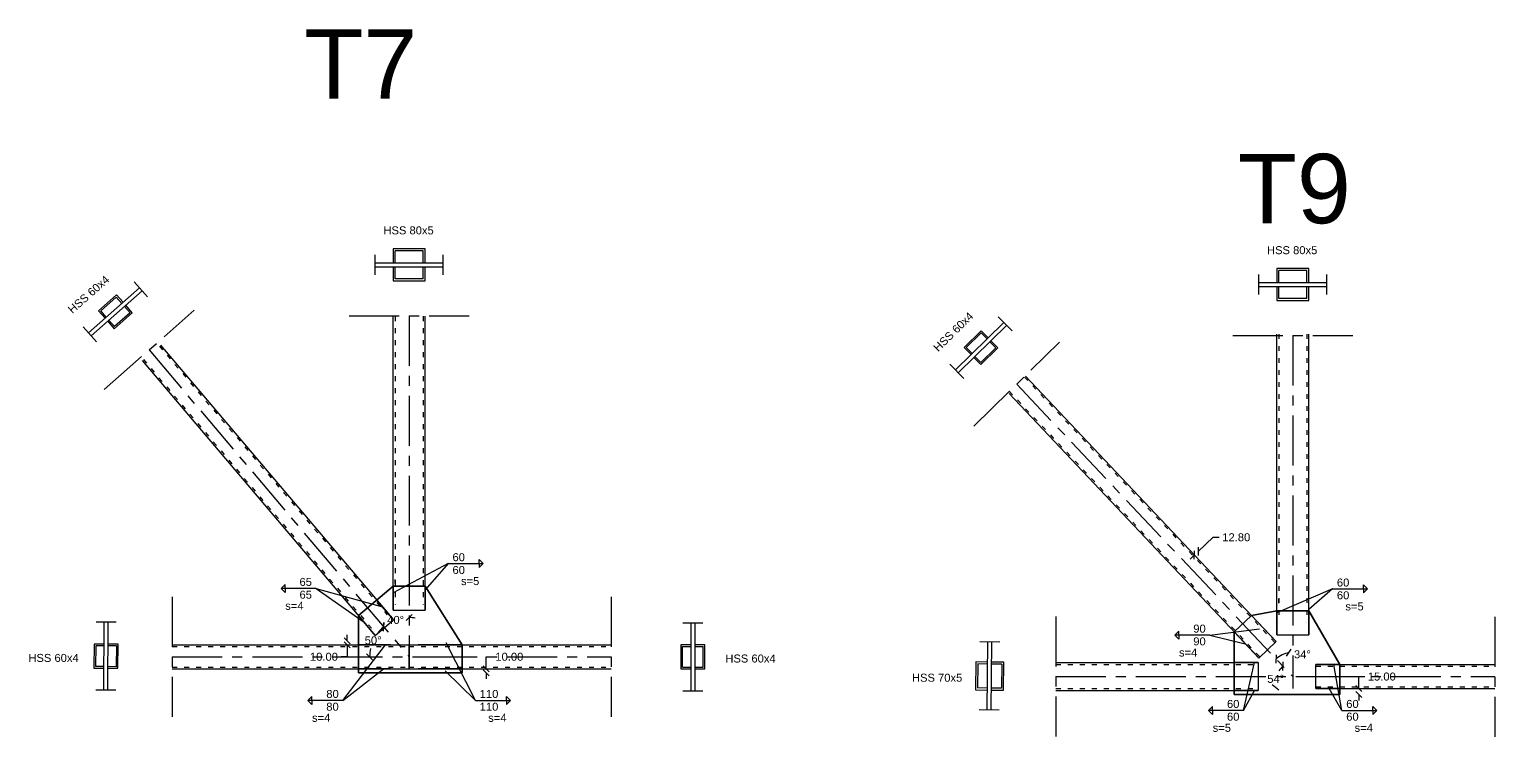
# Model space of a CAD drawing. Header units: inches. Extents: x -15 to 1885144, y -42615 to 866270.
# Drawn here: x 848726 to 852389, y 72143 to 73912 of the extents above; entities that cross this region are included whole.
import ezdxf

# ---------------------------------------------------------------- set-up
doc = ezdxf.new("R2010")
doc.units = ezdxf.units.IN
doc.header["$LTSCALE"] = 100
doc.header["$MEASUREMENT"] = 0
doc.linetypes.add('CENTER', pattern=[2, 1.25, -0.25, 0.25, -0.25])
doc.linetypes.add('dash line', pattern=[30, 12, -18])
doc.layers.add('gusset plate', color=1, linetype='Continuous', lineweight=35)
doc.layers.add('weld', color=2, linetype='Continuous', lineweight=35)
for name, color, linetype in [('sections', 3, 'Continuous'), ('sections Dimensions', 6, 'Continuous'), ('text', 3, 'Continuous')]:
    doc.layers.add(name, color=color, linetype=linetype)
doc.styles.get("Standard").update_dxf_attribs({"font": 'arial.ttf'})
doc.dimstyles.new('connections', dxfattribs={"dimtxt": 20, "dimasz": 15, "dimexe": 0.0625, "dimexo": 0.0625, "dimgap": 10, "dimtad": 0, "dimtih": 1, "dimtoh": 1, "dimzin": 0, "dimdsep": 46, "dimtxsty": 'Standard', "dimblk": 'OBLIQUE', "dimcen": 0.09, "dimse1": 1, "dimse2": 1, "dimclrd": 256, "dimclre": 256, "dimclrt": 256, "dimadec": 0, "dimazin": 0, "dimtfac": 1, "dimtofl": 0, "dimtmove": 0, "dimatfit": 3, "dimfxl": 1, "dimtfillclr": 256, "dimtolj": 1, "dimtzin": 0, "dimlwe": -1, "dimarcsym": 0})

# ---------------------------------------------------------------- blocks, each defined once
blk = doc.blocks.new('_Oblique')
at = {"color": 0, "linetype": 'ByBlock', "lineweight": -2}
blk.add_line((-0.5, -0.5), (0.5, 0.5), dxfattribs=at)
blk = doc.blocks.new('*D614')
at = {"layer": 'Defpoints', "color": 0, "transparency": 16777216}
for p in [(849808.2, 72312.8), (849868.2, 72312.8), (849808.2, 72302.8)]:
    blk.add_point(p, dxfattribs=at)
at = {"layer": 'sections Dimensions', "lineweight": -2, "transparency": 16777216}
for p, q in [((849868.2, 72312.8), (849868.2, 72342.8)), ((849868.2, 72342.8), (849883.2, 72342.8)), ((849868.2, 72302.8), (849868.2, 72287.8))]:
    blk.add_line(p, q, dxfattribs=at)
at = {"layer": 'sections Dimensions', "lineweight": -2, "transparency": 16777216, "xscale": 15, "yscale": 15, "zscale": 15}
for p, rotation in [((849868.2, 72312.8), 270), ((849868.2, 72302.8), 90)]:
    blk.add_blockref('_Oblique', p, dxfattribs=dict(at, rotation=rotation))
at = {"layer": 'sections Dimensions', "transparency": 16777216, "insert": (849925.9, 72342.8), "char_height": 20, "attachment_point": 5}
blk.add_mtext('\\A1;10.00', dxfattribs=at)
blk = doc.blocks.new('*D615')
at = {"layer": 'Defpoints', "color": 0, "transparency": 16777216}
for p in [(849612.2, 72382.8), (849520.2, 72372.8), (849612.2, 72372.8)]:
    blk.add_point(p, dxfattribs=at)
at = {"layer": 'sections Dimensions', "lineweight": -2, "transparency": 16777216}
for p, q in [((849520.2, 72382.8), (849520.2, 72397.8)), ((849520.2, 72372.8), (849520.2, 72342.8)), ((849520.2, 72342.8), (849505.2, 72342.8))]:
    blk.add_line(p, q, dxfattribs=at)
at = {"layer": 'sections Dimensions', "lineweight": -2, "transparency": 16777216, "xscale": 15, "yscale": 15, "zscale": 15}
for p, rotation in [((849520.2, 72382.8), 270), ((849520.2, 72372.8), 90)]:
    blk.add_blockref('_Oblique', p, dxfattribs=dict(at, rotation=rotation))
at = {"layer": 'sections Dimensions', "transparency": 16777216, "insert": (849462.4, 72342.8), "char_height": 20, "attachment_point": 5}
blk.add_mtext('\\A1;10.00', dxfattribs=at)
blk = doc.blocks.new('*D616')
at = {"layer": 'Defpoints', "color": 0, "transparency": 16777216}
for p in [(849025.3, 73110.1), (849592.7, 72396.9), (849083.4, 72342.8), (849675.5, 72342.8), (849825.5, 72342.8)]:
    blk.add_point(p, dxfattribs=at)
at = {"layer": 'sections Dimensions', "lineweight": -2, "transparency": 16777216}
for start, end in [(130.2799, 141.8301), (167.919, 180)]:
    blk.add_arc((849675.5, 72342.8), 98.9, start, end, dxfattribs=at)
at = {"layer": 'sections Dimensions', "lineweight": -2, "transparency": 16777216, "xscale": 15, "yscale": 15, "zscale": 15}
for p, rotation in [((849611.5, 72418.3), 40.27986306895054), ((849576.6, 72342.8), 270.0000000000038)]:
    blk.add_blockref('_Oblique', p, dxfattribs=dict(at, rotation=rotation))
at = {"layer": 'sections Dimensions', "transparency": 16777216, "insert": (849585.4, 72383.8), "char_height": 20, "attachment_point": 5}
blk.add_mtext('\\A1;50°', dxfattribs=at)
blk = doc.blocks.new('*D617')
at = {"layer": 'Defpoints', "color": 0, "transparency": 16777216}
for p in [(849025.3, 73110.1), (849652.7, 72438.2), (849675.5, 72372.8), (849675.5, 72342.8), (849675.5, 72312.8)]:
    blk.add_point(p, dxfattribs=at)
at = {"layer": 'sections Dimensions', "lineweight": -2, "transparency": 16777216}
for start, end in [(81.2275, 90), (130.2799, 139.0524)]:
    blk.add_arc((849675.5, 72342.8), 98.1, start, end, dxfattribs=at)
at = {"layer": 'sections Dimensions', "lineweight": -2, "transparency": 16777216, "xscale": 15, "yscale": 15, "zscale": 15}
for p, rotation in [((849612.1, 72417.7), 40.27986306895687), ((849675.5, 72440.9), 180.0000000000207)]:
    blk.add_blockref('_Oblique', p, dxfattribs=dict(at, rotation=rotation))
at = {"layer": 'sections Dimensions', "transparency": 16777216, "insert": (849641.7, 72434.9), "char_height": 20, "attachment_point": 5}
blk.add_mtext('\\A1;40°', dxfattribs=at)
blk = doc.blocks.new('*D622')
at = {"layer": 'Defpoints', "color": 0, "transparency": 16777216}
for p in [(851944.2, 72263.3), (851944.2, 72248.3), (852049, 72263.3)]:
    blk.add_point(p, dxfattribs=at)
at = {"layer": 'sections Dimensions', "lineweight": -2, "transparency": 16777216}
for p, q in [((852049, 72263.3), (852049, 72293.3)), ((852049, 72293.3), (852064, 72293.3)), ((852049, 72248.3), (852049, 72233.3))]:
    blk.add_line(p, q, dxfattribs=at)
at = {"layer": 'sections Dimensions', "lineweight": -2, "transparency": 16777216, "xscale": 15, "yscale": 15, "zscale": 15}
for p, rotation in [((852049, 72263.3), 270), ((852049, 72248.3), 90)]:
    blk.add_blockref('_Oblique', p, dxfattribs=dict(at, rotation=rotation))
at = {"layer": 'sections Dimensions', "transparency": 16777216, "insert": (852106.8, 72293.3), "char_height": 20, "attachment_point": 5}
blk.add_mtext('\\A1;15.00', dxfattribs=at)
blk = doc.blocks.new('*D623')
at = {"layer": 'Defpoints', "color": 0, "transparency": 16777216}
for p in [(851638.4, 72597.5), (851834.9, 72389.3), (851844.2, 72398.1)]:
    blk.add_point(p, dxfattribs=at)
at = {"layer": 'sections Dimensions', "lineweight": -2, "transparency": 16777216}
for p, q in [((851647.8, 72606.3), (851685.2, 72641.6)), ((851685.2, 72641.6), (851700.2, 72641.6)), ((851638.4, 72597.5), (851627.5, 72587.2))]:
    blk.add_line(p, q, dxfattribs=at)
at = {"layer": 'sections Dimensions', "lineweight": -2, "transparency": 16777216, "xscale": 15, "yscale": 15, "zscale": 15}
for p, rotation in [((851638.4, 72597.5), 43.33166255186581), ((851647.8, 72606.3), 223.3316625518659)]:
    blk.add_blockref('_Oblique', p, dxfattribs=dict(at, rotation=rotation))
at = {"layer": 'sections Dimensions', "transparency": 16777216, "insert": (851743, 72641.6), "char_height": 20, "attachment_point": 5}
blk.add_mtext('\\A1;12.80', dxfattribs=at)
blk = doc.blocks.new('*D624')
at = {"layer": 'Defpoints', "color": 0, "transparency": 16777216}
for p in [(851059.6, 73167.4), (851847.7, 72304.3), (851884.2, 72293.3), (852034.2, 72293.3), (851134.8, 72170.8)]:
    blk.add_point(p, dxfattribs=at)
at = {"layer": 'sections Dimensions', "lineweight": -2, "transparency": 16777216}
for start, end in [(133.3317, 147.7766), (187.4196, 187.7576)]:
    blk.add_arc((851901.3, 72275.2), 60.9, start, end, dxfattribs=at)
at = {"layer": 'sections Dimensions', "lineweight": -2, "transparency": 16777216, "xscale": 15, "yscale": 15, "zscale": 15}
for p, rotation in [((851859.5, 72319.5), 43.33166255170178), ((851840.9, 72267), 277.7576482798777)]:
    blk.add_blockref('_Oblique', p, dxfattribs=dict(at, rotation=rotation))
at = {"layer": 'sections Dimensions', "transparency": 16777216, "insert": (851841.6, 72287.5), "char_height": 20, "attachment_point": 5}
blk.add_mtext('\\A1;54°', dxfattribs=at)
blk = doc.blocks.new('*D625')
at = {"layer": 'Defpoints', "color": 0, "transparency": 16777216}
for p in [(851059.6, 73167.4), (851852.1, 72344.7), (851878.5, 72327.9), (851884.2, 72293.3), (851889.8, 72258.8)]:
    blk.add_point(p, dxfattribs=at)
at = {"layer": 'sections Dimensions', "lineweight": -2, "transparency": 16777216}
blk.add_arc((851884.2, 72293.3), 60.5, 99.2857, 133.3317, dxfattribs=at)
at = {"layer": 'sections Dimensions', "lineweight": -2, "transparency": 16777216, "xscale": 15, "yscale": 15, "zscale": 15}
for p, rotation in [((851842.6, 72337.4), 223.3316625517033), ((851874.4, 72353.1), 9.285725195070224)]:
    blk.add_blockref('_Oblique', p, dxfattribs=dict(at, rotation=rotation))
at = {"layer": 'sections Dimensions', "transparency": 16777216, "insert": (851908.4, 72348.8), "char_height": 20, "attachment_point": 5}
blk.add_mtext('\\A1;34°', dxfattribs=at)

msp = doc.modelspace()

# ---------------------------------------------------------------- linework, layer by layer
at = {"layer": 'gusset plate', "linetype": 'dash line'}
for p, q in [((849548.837, 72445.868), (849635.465, 72519.282)), ((849715.465, 72519.282), (849808.215, 72372.848)), ((851781.044, 72446.382), (851844.172, 72458.118)), ((851924.172, 72458.118), (852001.981, 72323.348)), ((849548.837, 72445.868), (849548.837, 72302.848)), ((851737.4, 72405.208), (851781.044, 72446.382)), ((851737.4, 72405.208), (851737.4, 72248.348))]:
    msp.add_line(p, q, dxfattribs=at)
at = {"layer": 'gusset plate', "linetype": 'CENTER'}
for p, q in [((849635.465, 72519.282), (849715.465, 72519.282)), ((851844.172, 72458.118), (851924.172, 72458.118))]:
    msp.add_line(p, q, dxfattribs=at)
at = {"layer": 'gusset plate', "linetype": 'ByBlock'}
for p, q in [((849808.215, 72372.848), (849808.215, 72302.848)), ((852001.981, 72323.348), (852001.981, 72248.348)), ((849808.215, 72302.848), (849548.837, 72302.848)), ((852001.981, 72248.348), (851737.4, 72248.348))]:
    msp.add_line(p, q, dxfattribs=at)
at = {"layer": 'sections', "linetype": 'CENTER'}
for p, q in [((849590.465, 73298.152), (849590.465, 73348.096)), ((849760.465, 73298.152), (849760.465, 73348.096)), ((851799.172, 73248.652), (851799.172, 73298.596)), ((851969.172, 73248.652), (851969.172, 73298.596)), ((849021.338, 73243.11), (848988.319, 73280.582)), ((848912.736, 73010.901), (849137.82, 73209.238)), ((849525.465, 73195.73), (849825.465, 73195.73)), ((849675.465, 73195.73), (849675.465, 72342.848)), ((851183.044, 73157.508), (851148.076, 73193.169)), ((848893.791, 73130.719), (848860.772, 73168.191)), ((851086.958, 72919.847), (851301.163, 73129.886)), ((851734.172, 73146.231), (852034.172, 73146.231)), ((851884.172, 73146.231), (851884.172, 72293.348)), ((849025.278, 73110.07), (849675.465, 72342.848)), ((851061.661, 73038.486), (851026.693, 73074.147)), ((851194.06, 73024.866), (851884.172, 72293.348)), ((849640.465, 72526.095), (849640.465, 72536.095)), ((849083.433, 72492.848), (849083.433, 72192.848)), ((850180.255, 72492.498), (850180.255, 72192.498)), ((851849.172, 72476.595), (851849.172, 72486.595)), ((848943.354, 72429.02), (848893.411, 72429.436)), ((850359.469, 72427.498), (850409.413, 72427.498)), ((851292.139, 72443.348), (851292.139, 72143.348)), ((852388.962, 72442.998), (852388.962, 72142.998)), ((851152.06, 72379.52), (851102.118, 72379.936)), ((849083.433, 72342.848), (849825.465, 72342.848)), ((849720.465, 72342.848), (850180.255, 72342.848)), ((851292.139, 72293.348), (852034.172, 72293.348)), ((851929.172, 72293.348), (852388.962, 72293.348)), ((848941.936, 72259.026), (848891.993, 72259.442)), ((850359.469, 72257.498), (850409.413, 72257.498)), ((851150.642, 72209.526), (851100.7, 72209.942))]:
    msp.add_line(p, q, dxfattribs=at)
at = {"layer": 'sections'}
for p, q in [((849715.465, 73363.124), (849635.465, 73363.124)), ((849635.465, 73363.124), (849635.465, 73328.124)), ((849640.465, 73328.124), (849640.465, 73358.124)), ((849710.465, 73358.124), (849640.465, 73358.124)), ((849710.465, 73328.124), (849710.465, 73358.124)), ((849715.465, 73328.124), (849715.465, 73363.124)), ((849590.465, 73328.124), (849760.465, 73328.124)), ((849590.465, 73318.124), (849760.465, 73318.124)), ((849635.465, 73318.124), (849635.465, 73283.124)), ((849640.465, 73288.124), (849640.465, 73318.124)), ((849710.465, 73288.124), (849710.465, 73318.124)), ((849715.465, 73283.124), (849715.465, 73318.124)), ((851924.172, 73313.624), (851844.172, 73313.624)), ((851844.172, 73313.624), (851844.172, 73278.624)), ((851849.172, 73278.624), (851849.172, 73308.624)), ((851919.172, 73308.624), (851849.172, 73308.624)), ((851919.172, 73278.624), (851919.172, 73308.624)), ((851924.172, 73278.624), (851924.172, 73313.624)), ((848873.976, 73153.206), (849001.523, 73265.597)), ((849635.465, 73283.124), (849715.465, 73283.124)), ((849710.465, 73288.124), (849640.465, 73288.124)), ((851799.172, 73278.624), (851969.172, 73278.624)), ((851799.172, 73268.624), (851969.172, 73268.624)), ((851844.172, 73268.624), (851844.172, 73233.624)), ((851849.172, 73238.624), (851849.172, 73268.624)), ((851919.172, 73238.624), (851919.172, 73268.624)), ((851924.172, 73233.624), (851924.172, 73268.624)), ((848880.587, 73145.704), (849008.134, 73258.094)), ((848943.73, 73247.992), (848898.713, 73208.325)), ((848943.373, 73242.347), (848904.359, 73207.968)), ((848957.257, 73226.591), (848943.373, 73242.347)), ((848960.258, 73229.235), (848943.73, 73247.992)), ((851844.172, 73233.624), (851924.172, 73233.624)), ((851919.172, 73238.624), (851849.172, 73238.624)), ((848898.713, 73208.325), (848915.241, 73189.568)), ((848918.242, 73192.213), (848904.359, 73207.968)), ((848938.38, 73163.308), (848983.397, 73202.976)), ((848977.752, 73203.332), (848938.737, 73168.954)), ((848977.752, 73203.332), (848963.868, 73219.088)), ((848983.397, 73202.976), (848966.869, 73221.733)), ((849635.465, 72473.495), (849635.465, 73194.2)), ((849715.465, 72473.495), (849715.465, 73194.2)), ((848921.852, 73182.065), (848938.38, 73163.308)), ((848938.737, 73168.954), (848924.853, 73184.71)), ((851040.676, 73059.887), (851162.059, 73178.909)), ((851047.678, 73052.747), (851169.061, 73171.768)), ((851105.285, 73158.252), (851062.444, 73116.244)), ((851105.23, 73152.596), (851068.101, 73116.189)), ((851119.932, 73137.601), (851105.23, 73152.596)), ((851122.788, 73140.402), (851105.285, 73158.252)), ((849054.25, 73122.284), (849623.768, 72450.253)), ((851062.444, 73116.244), (851079.947, 73098.394)), ((851082.803, 73101.195), (851068.101, 73116.189)), ((851104.452, 73073.403), (851147.293, 73115.411)), ((851141.636, 73115.467), (851104.507, 73079.06)), ((851141.636, 73115.467), (851126.934, 73130.461)), ((851147.293, 73115.411), (851129.79, 73133.261)), ((851844.172, 72428.995), (851844.172, 73149.7)), ((851924.172, 72428.995), (851924.172, 73149.7)), ((849008.04, 73084.008), (849577.994, 72411.462)), ((851086.949, 73091.254), (851104.452, 73073.403)), ((851104.507, 73079.06), (851089.805, 73094.054)), ((851216.371, 73044.935), (851838.015, 72385.993)), ((851175.391, 73000.938), (851797.499, 72341.504)), ((848911.965, 72259.276), (848913.383, 72429.27)), ((848921.964, 72259.192), (848923.382, 72429.186)), ((850379.441, 72427.498), (850379.441, 72257.498)), ((850389.441, 72427.498), (850389.441, 72257.498)), ((848887.925, 72374.48), (848887.424, 72314.482)), ((848912.924, 72374.272), (848887.925, 72374.48)), ((848891.891, 72370.447), (848891.458, 72318.449)), ((848912.891, 72370.272), (848891.891, 72370.447)), ((848943.89, 72370.013), (848922.89, 72370.188)), ((848947.923, 72373.98), (848922.924, 72374.188)), ((848943.89, 72370.013), (848943.456, 72318.015)), ((848947.422, 72313.982), (848947.923, 72373.98)), ((849083.433, 72372.848), (849675.465, 72372.848)), ((849675.465, 72372.848), (850180.255, 72372.848)), ((850354.441, 72372.498), (850354.441, 72312.498)), ((850379.441, 72372.498), (850354.441, 72372.498)), ((850358.441, 72368.498), (850379.441, 72368.498)), ((850358.441, 72316.498), (850358.441, 72368.498)), ((850414.441, 72372.498), (850389.441, 72372.498)), ((850389.441, 72368.498), (850410.441, 72368.498)), ((850410.441, 72316.498), (850410.441, 72368.498)), ((850414.441, 72312.498), (850414.441, 72372.498)), ((851120.671, 72209.776), (851122.089, 72379.77)), ((851130.671, 72209.692), (851132.089, 72379.686)), ((848887.424, 72314.482), (848912.424, 72314.274)), ((848912.457, 72318.273), (848891.458, 72318.449)), ((848922.423, 72314.19), (848947.422, 72313.982)), ((848943.456, 72318.015), (848922.457, 72318.19)), ((849083.433, 72312.848), (849675.465, 72312.848)), ((849675.465, 72312.848), (850180.255, 72312.848)), ((850354.441, 72312.498), (850379.441, 72312.498)), ((850358.441, 72316.498), (850379.441, 72316.498)), ((850389.441, 72316.498), (850410.441, 72316.498)), ((850389.441, 72312.498), (850414.441, 72312.498)), ((851091.673, 72330.021), (851091.09, 72260.024)), ((851121.63, 72329.772), (851091.673, 72330.021)), ((851096.631, 72324.98), (851096.131, 72264.982)), ((851121.597, 72324.772), (851096.631, 72324.98)), ((851156.629, 72324.48), (851131.597, 72324.688)), ((851161.671, 72329.438), (851131.63, 72329.688)), ((851156.629, 72324.48), (851156.129, 72264.482)), ((851161.087, 72259.44), (851161.671, 72329.438)), ((851292.139, 72328.348), (851797.4, 72328.348)), ((851941.981, 72323.348), (852388.962, 72323.348)), ((851091.09, 72260.024), (851121.13, 72259.774)), ((851121.163, 72264.774), (851096.131, 72264.982)), ((851131.13, 72259.69), (851161.087, 72259.44)), ((851156.129, 72264.482), (851131.163, 72264.69)), ((851292.139, 72258.348), (851797.4, 72258.348)), ((851941.981, 72263.348), (852388.962, 72263.348))]:
    msp.add_line(p, q, dxfattribs=at)
at = {"layer": 'sections', "linetype": 'dash line', "ltscale": 0.01}
for p, q in [((849640.465, 73194.2), (849640.465, 72473.495)), ((849710.465, 73194.2), (849710.465, 72473.495)), ((849051.199, 73119.698), (849620.717, 72447.667)), ((851849.172, 73149.7), (851849.172, 72428.995)), ((851919.172, 73149.7), (851919.172, 72428.995)), ((849011.185, 73086.498), (849581.053, 72414.054)), ((851213.461, 73042.19), (851839.894, 72378.171)), ((851175.272, 73006.907), (851802.076, 72342.494)), ((849083.433, 72368.848), (849675.465, 72368.848)), ((849675.465, 72368.848), (850180.255, 72368.848)), ((849083.433, 72316.848), (849675.465, 72316.848)), ((849675.465, 72316.848), (850180.255, 72316.848)), ((851292.139, 72323.348), (851797.4, 72323.348)), ((851941.981, 72319.348), (852388.962, 72319.348)), ((851292.139, 72263.348), (851797.4, 72263.348)), ((851941.981, 72267.348), (852388.962, 72267.348))]:
    msp.add_line(p, q, dxfattribs=at)
at = {"layer": 'sections', "linetype": 'ByBlock'}
for p, q in [((849635.465, 72459.282), (849715.465, 72459.282)), ((851844.172, 72398.118), (851924.172, 72398.118)), ((849675.465, 72377.848), (849675.465, 72312.848)), ((849675.465, 72312.848), (849675.465, 72372.848)), ((851884.172, 72328.348), (851884.172, 72263.348)), ((851941.981, 72263.348), (851941.981, 72323.348))]:
    msp.add_line(p, q, dxfattribs=at)
at = {"layer": 'sections', "linetype": 'dash line'}
for p, q in [((849590.861, 72396.28), (849636.634, 72435.071)), ((851799.16, 72339.743), (851842.804, 72380.916)), ((851797.4, 72328.348), (851797.4, 72258.348))]:
    msp.add_line(p, q, dxfattribs=at)
at = {"layer": 'sections Dimensions'}
for p, q in [((849773.068, 72575.723), (849635.465, 72502.582)), ((849773.068, 72575.723), (849715.465, 72510.583)), ((849773.068, 72575.723), (849860.496, 72575.723)), ((849860.496, 72575.723), (849850.496, 72585.723)), ((849850.496, 72575.723), (849850.496, 72585.723)), ((849860.496, 72575.723), (849850.496, 72565.723)), ((849850.496, 72575.723), (849850.496, 72565.723)), ((849355.48, 72513.988), (849365.48, 72523.988)), ((849442.907, 72513.988), (849355.48, 72513.988)), ((849355.48, 72513.988), (849365.48, 72503.988)), ((849365.48, 72513.988), (849365.48, 72523.988)), ((849365.48, 72513.988), (849365.48, 72503.988)), ((849442.907, 72513.988), (849608.612, 72468.137)), ((849442.907, 72513.988), (849562.838, 72429.346)), ((851983.696, 72512.435), (851844.172, 72453.082)), ((851983.696, 72512.435), (851924.172, 72461.083)), ((851983.696, 72512.435), (852071.123, 72512.435)), ((852071.123, 72512.435), (852061.123, 72522.435)), ((852061.123, 72512.435), (852061.123, 72522.435)), ((852071.123, 72512.435), (852061.123, 72502.435)), ((852061.123, 72512.435), (852061.123, 72502.435)), ((851589.628, 72397.163), (851599.628, 72407.163)), ((851677.055, 72397.163), (851589.628, 72397.163)), ((851589.628, 72397.163), (851599.628, 72387.163)), ((851599.628, 72397.163), (851599.628, 72407.163)), ((851599.628, 72397.163), (851599.628, 72387.163)), ((849509.873, 72233.846), (849616.13, 72372.848)), ((849841.057, 72233.846), (849767.827, 72377.848)), ((849509.873, 72233.846), (849611.31, 72312.848)), ((852007.06, 72208.871), (851986.513, 72323.348)), ((849841.057, 72233.846), (849765.088, 72307.848)), ((849422.446, 72233.846), (849432.446, 72243.846)), ((849432.446, 72233.846), (849432.446, 72243.846)), ((849928.485, 72233.846), (849918.485, 72243.846)), ((849918.485, 72233.846), (849918.485, 72243.846)), ((852007.06, 72208.871), (851974.865, 72263.348)), ((849509.873, 72233.846), (849422.446, 72233.846)), ((849422.446, 72233.846), (849432.446, 72223.846)), ((849432.446, 72233.846), (849432.446, 72223.846)), ((849841.057, 72233.846), (849928.485, 72233.846)), ((849928.485, 72233.846), (849918.485, 72223.846)), ((849918.485, 72233.846), (849918.485, 72223.846)), ((851673.856, 72208.871), (851683.856, 72218.871)), ((851761.283, 72208.871), (851673.856, 72208.871)), ((851673.856, 72208.871), (851683.856, 72198.871)), ((851683.856, 72208.871), (851683.856, 72218.871)), ((851683.856, 72208.871), (851683.856, 72198.871)), ((852007.06, 72208.871), (852094.488, 72208.871)), ((852094.488, 72208.871), (852084.488, 72218.871)), ((852084.488, 72208.871), (852084.488, 72218.871)), ((852094.488, 72208.871), (852084.488, 72198.871)), ((852084.488, 72208.871), (852084.488, 72198.871))]:
    msp.add_line(p, q, dxfattribs=at)
at = {"layer": 'sections Dimensions', "linetype": 'CENTER'}
for q in [(851811.924, 72413.649), (851765.3, 72375.635)]:
    msp.add_line((851677.055, 72397.163), q, dxfattribs=at)
at = {"layer": 'sections Dimensions', "linetype": 'dash line'}
for q in [(851788.337, 72328.348), (851788.337, 72258.348)]:
    msp.add_line((851761.283, 72208.871), q, dxfattribs=at)
at = {"layer": 'weld', "linetype": 'ByBlock'}
for p, q in [((849635.465, 72459.282), (849635.465, 72519.282)), ((849715.465, 72459.282), (849715.465, 72519.282)), ((849636.634, 72435.071), (849594.61, 72484.659)), ((851844.172, 72398.118), (851844.172, 72458.118)), ((851924.172, 72398.118), (851924.172, 72458.118)), ((849590.861, 72396.28), (849548.837, 72445.868)), ((851842.804, 72380.916), (851781.044, 72446.382)), ((851799.16, 72339.743), (851737.4, 72405.208)), ((849628.837, 72372.848), (849548.837, 72372.848)), ((849698.215, 72372.848), (849808.215, 72372.848)), ((849628.837, 72312.848), (849548.837, 72312.848)), ((849698.215, 72312.848), (849808.215, 72312.848)), ((851797.4, 72328.348), (851737.4, 72328.348)), ((851941.981, 72323.348), (852001.981, 72323.348)), ((851797.4, 72258.348), (851737.4, 72258.348)), ((851941.981, 72263.348), (852001.981, 72263.348))]:
    msp.add_line(p, q, dxfattribs=at)

# ---------------------------------------------------------------- texts
at = {"layer": 'sections Dimensions', "linetype": 'dash line'}
for s, p in [('HSS 80x5', (849611.098, 73399.1)), ('HSS 80x5', (851819.805, 73349.6)), ('60', (849783.762, 72581.795)), ('60', (849783.762, 72549.91)), ('65', (849401.34, 72520.061)), ('s=5', (849805.023, 72522.077)), ('60', (851994.471, 72518.508)), ('65', (849401.34, 72488.175)), ('60', (851994.471, 72486.622)), ('s=4', (849365.618, 72460.343)), ('s=5', (852015.65, 72458.79)), ('90', (851635.488, 72403.235)), ('90', (851635.488, 72371.35)), ('HSS 60x4', (848723.64, 72330.018)), ('HSS 60x4', (850465.816, 72328.491)), ('s=4', (851599.766, 72343.517)), ('HSS 70x5', (850932.347, 72280.518)), ('80', (849468.307, 72239.919)), ('110', (849851.751, 72239.919)), ('60', (851719.717, 72214.943)), ('60', (852017.836, 72214.943)), ('s=4', (849432.584, 72180.201)), ('80', (849468.307, 72208.033)), ('110', (849851.751, 72208.033)), ('s=4', (849873.012, 72180.201)), ('60', (851719.717, 72183.058)), ('60', (852017.836, 72183.058)), ('s=5', (851683.994, 72155.225)), ('s=4', (852038.783, 72155.225))]:
    msp.add_text(s, height=20, dxfattribs=at).set_placement(p)
for rotation, p in [(41.385446, (848833.593, 73199.831)), (44.437245, (850997.868, 73104.295))]:
    msp.add_text('HSS 60x4', height=20, rotation=rotation, dxfattribs=at).set_placement(p)
at = {"layer": 'text'}
for s, p in [('T7', (849412.993, 73738.315)), ('T9', (851746.479, 73426.838))]:
    msp.add_text(s, height=173.6094, dxfattribs=at).set_placement(p)

# ---------------------------------------------------------------- dimensions: what is measured, and where the dimension line sits
at = {"layer": 'sections Dimensions'}
for base, line1, line2, picture, middle in [((851847.743, 72304.327), ((851059.622, 73167.371), (851884.172, 72293.348)), ((851134.845, 72170.833), (852034.172, 72293.348)), '*D624', (851841.605, 72287.547)), ((851852.109, 72344.693), ((851889.819, 72258.807), (851878.524, 72327.89)), ((851059.622, 73167.371), (851884.172, 72293.348)), '*D625', (851908.364, 72348.837)), ((849592.654, 72396.928), ((849025.278, 73110.07), (849675.465, 72342.848)), ((849083.433, 72342.848), (849825.465, 72342.848)), '*D616', (849585.418, 72383.76)), ((849652.695, 72438.233), ((849675.465, 72312.848), (849675.465, 72372.848)), ((849025.278, 73110.07), (849675.465, 72342.848)), '*D617', (849641.7, 72434.917))]:
    dim = msp.add_angular_dim_2l(base=base, line1=line1, line2=line2, dimstyle='connections', dxfattribs=at)
    dim.commit()
    dim.dimension.update_dxf_attribs({"geometry": picture, "text_midpoint": middle, "dimtype": 162})
for base, p1, p2, angle, picture, middle, dimtype in [((851638.447, 72597.534), (851844.172, 72398.118), (851834.862, 72389.335), 223.331663, '*D623', (851742.963, 72641.635), 161), ((852049.029, 72263.348), (851944.172, 72248.348), (851944.172, 72263.348), 90, '*D622', (852106.798, 72293.348), 160)]:
    dim = msp.add_linear_dim(base=base, p1=p1, p2=p2, angle=angle, dimstyle='connections', dxfattribs=at)
    dim.commit()
    dim.dimension.update_dxf_attribs({"geometry": picture, "text_midpoint": middle, "dimtype": dimtype})
for base, p1, p2, picture, middle in [((849520.166, 72372.848), (849612.232, 72382.848), (849612.232, 72372.848), '*D615', (849462.397, 72342.848)), ((849868.167, 72312.848), (849808.215, 72302.848), (849808.215, 72312.848), '*D614', (849925.937, 72342.848))]:
    dim = msp.add_linear_dim(base=base, p1=p1, p2=p2, angle=90, dimstyle='connections', dxfattribs=at)
    dim.commit()
    dim.dimension.update_dxf_attribs({"geometry": picture, "text_midpoint": middle})

doc.saveas('drawing.dxf')
